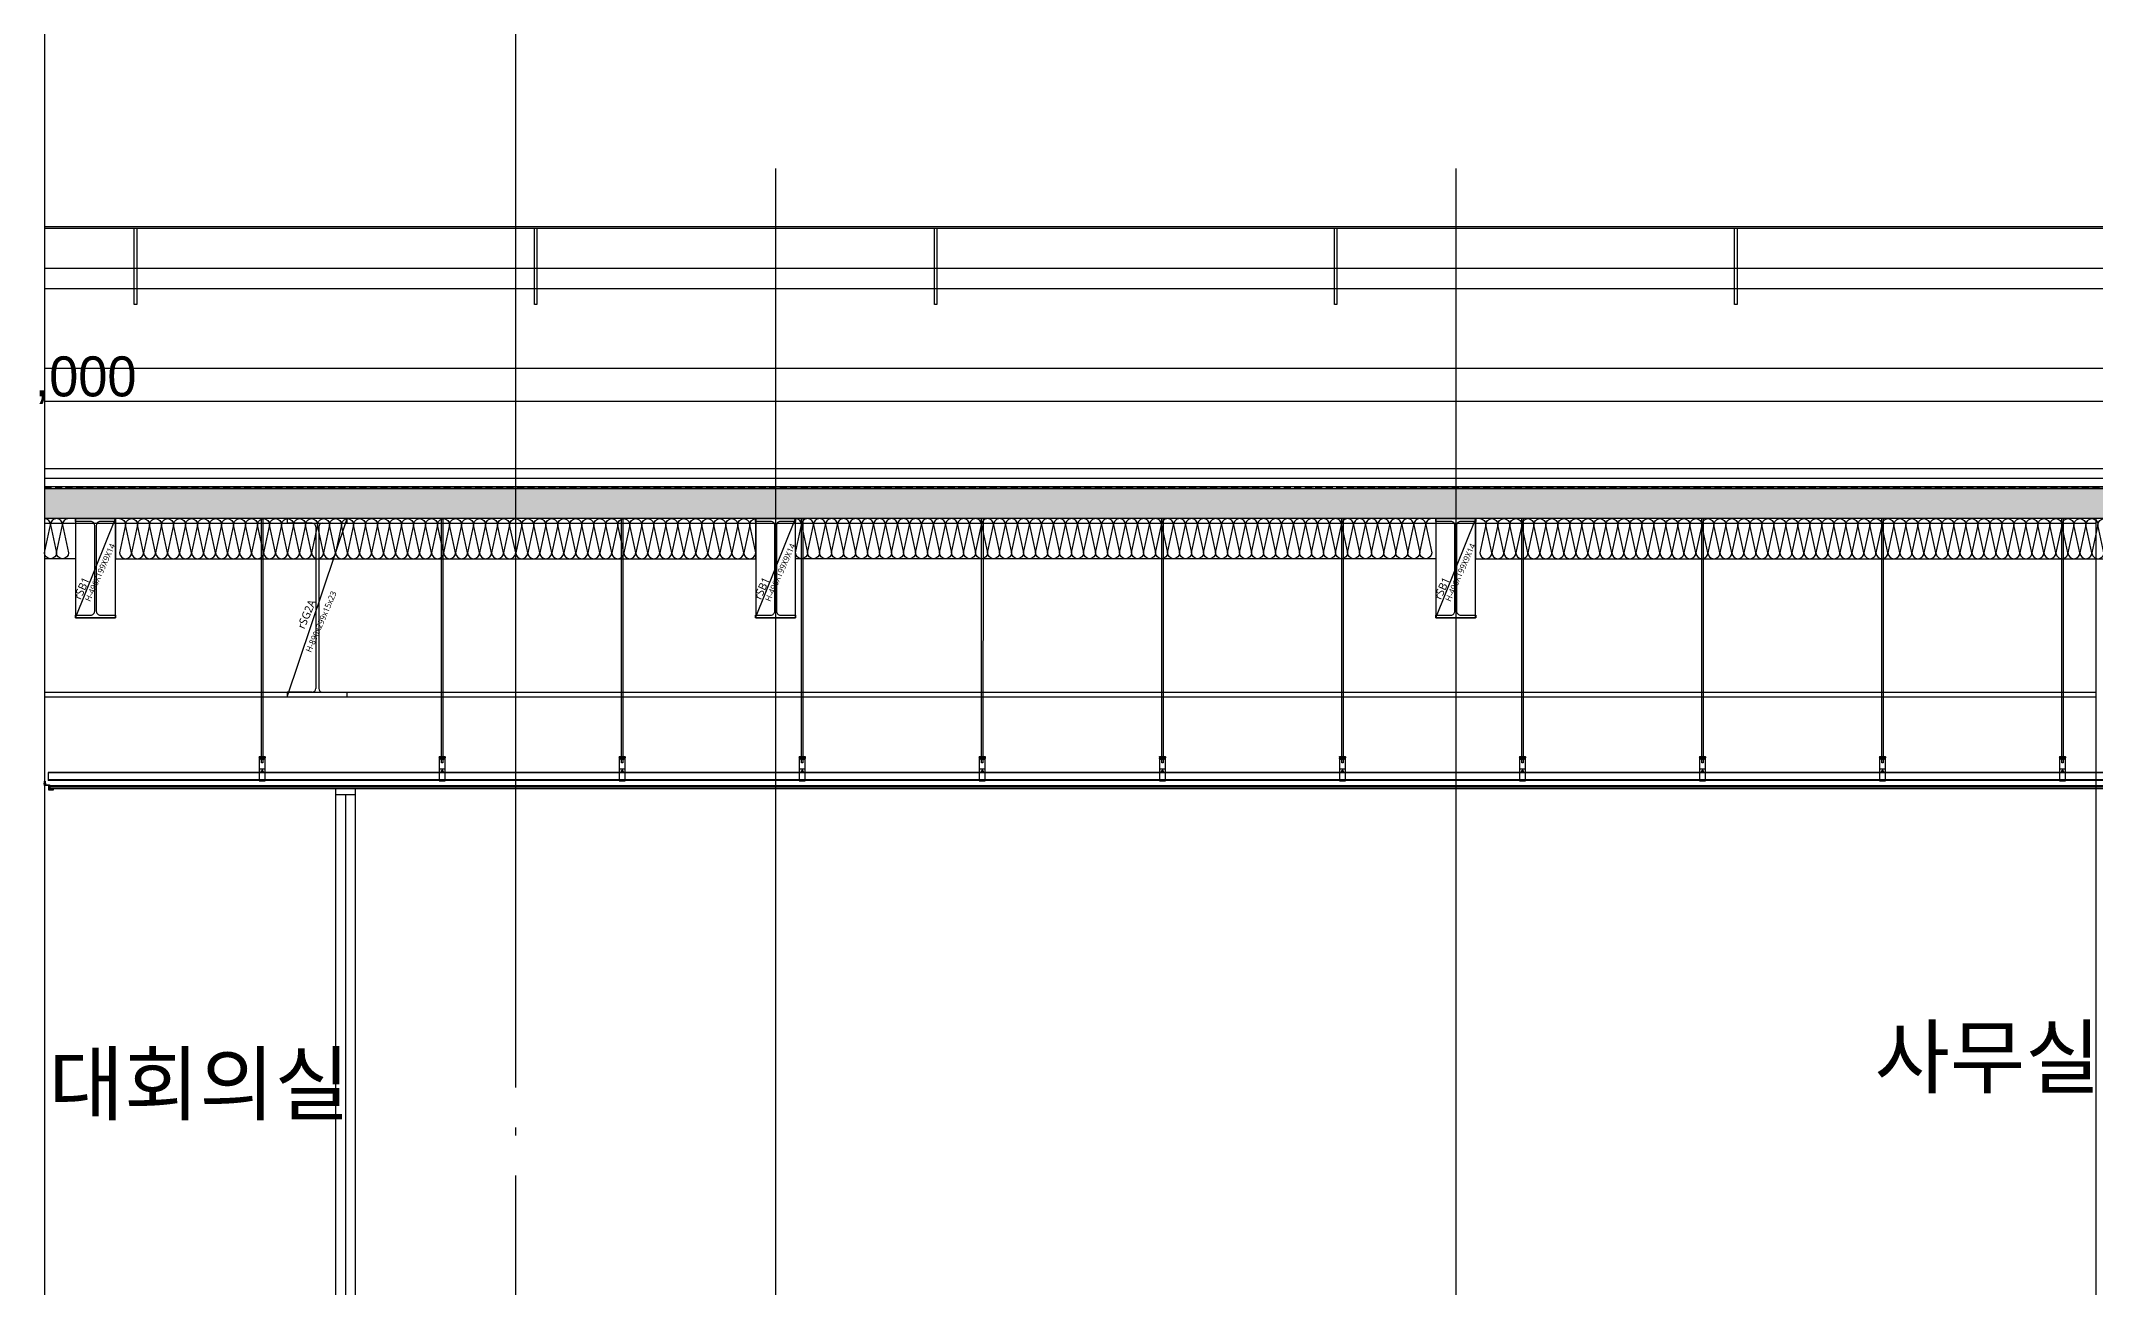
# Model space of a CAD drawing. Header units: millimetres. Extents: x 0 to 672800, y 0 to 118800.
# Drawn here: x 573920 to 584192, y 78001 to 84231 of the extents above; entities that cross this region are included whole.
import ezdxf
from ezdxf.enums import TextEntityAlignment as Align

# ---------------------------------------------------------------- set-up
doc = ezdxf.new("R2010")
doc.units = ezdxf.units.MM
doc.header["$LTSCALE"] = 200
doc.linetypes.add('CEN-GAUN', pattern=[32.2, 30, -1, 0.2, -1])
doc.linetypes.add('HIDDEN', pattern=[0.375, 0.25, -0.125])
doc.layers.get('DEFPOINTS').update_dxf_attribs({"color": 137})
for name, color, linetype in [('0-S-col', 4, 'Continuous'), ('01단열재', 252, 'Continuous'), ('09GIRDER', 2, 'Continuous'), ('3', 3, 'Continuous'), ('5핸드레일', 5, 'Continuous'), ('6ELE', 6, 'Continuous'), ('6방수', 6, 'HIDDEN'), ('8ELE', 8, 'Continuous'), ('A-CON', 2, 'Continuous'), ('A-wall-유리파티션', 5, 'Continuous'), ('CEN', 1, 'CEN-GAUN'), ('ELE-6', 6, 'Continuous'), ('ELE-STL', 252, 'Continuous'), ('HAT-254', 254, 'Continuous'), ('HAT-INS', 252, 'Continuous'), ('S-253', 252, 'Continuous'), ('WALL-GLASS', 4, 'Continuous'), ('X-ER', 15, 'ER-X')]:
    doc.layers.add(name, color=color, linetype=linetype)
doc.layers.add('TXT-1', color=137, linetype='Continuous', plot=False)
doc.styles.get("Standard").update_dxf_attribs({"font": 'arial.ttf'})
doc.styles.add('돋움', font='')
doc.styles.add('스타일1', font='malgun.ttf')
doc.styles.get('돋움').set_extended_font_data('Dotum')
doc.linetypes.add('ER-X', pattern='A,10,-0.8,["X",Standard,S=0.6,R=0,X=-0.15,Y=-0.3],-0.8', length=11.6)

# ---------------------------------------------------------------- blocks, each defined once
blk = doc.blocks.new('*U273')
at = {"layer": 'HAT-INS'}
for points in [[(667.5, 0, -0.414214), (652.5, 15), (667.5, 85, 1), (637.5, 85), (652.5, 15, -0.414214), (637.5, 0, 0.414214)], [(697.5, 0, -0.414214), (682.5, 15), (697.5, 85, 1), (667.5, 85), (682.5, 15, -0.414214), (667.5, 0, 0.414214)]]:
    blk.add_lwpolyline(points, format="xyb", dxfattribs=at)
blk = doc.blocks.new('*U267')
at = {"layer": 'HAT-INS'}
for points in [[(-855.3, 0, -0.414214), (-870.3, 15), (-855.3, 85, 1), (-885.3, 85), (-870.3, 15, -0.414214), (-885.3, 0, 0.414214)], [(-825.3, 0, -0.414214), (-840.3, 15), (-825.3, 85, 1), (-855.3, 85), (-840.3, 15, -0.414214), (-855.3, 0, 0.414214)], [(-795.3, 0, -0.414214), (-810.3, 15), (-795.3, 85, 1), (-825.3, 85), (-810.3, 15, -0.414214), (-825.3, 0, 0.414214)], [(-765.3, 0, -0.414214), (-780.3, 15), (-765.3, 85, 1), (-795.3, 85), (-780.3, 15, -0.414214), (-795.3, 0, 0.414214)], [(-735.3, 0, -0.414214), (-750.3, 15), (-735.3, 85, 1), (-765.3, 85), (-750.3, 15, -0.414214), (-765.3, 0, 0.414214)], [(-705.3, 0, -0.414214), (-720.3, 15), (-705.3, 85, 1), (-735.3, 85), (-720.3, 15, -0.414214), (-735.3, 0, 0.414214)], [(-675.3, 0, -0.414214), (-690.3, 15), (-675.3, 85, 1), (-705.3, 85), (-690.3, 15, -0.414214), (-705.3, 0, 0.414214)], [(-645.3, 0, -0.414214), (-660.3, 15), (-645.3, 85, 1), (-675.3, 85), (-660.3, 15, -0.414214), (-675.3, 0, 0.414214)], [(-615.3, 0, -0.414214), (-630.3, 15), (-615.3, 85, 1), (-645.3, 85), (-630.3, 15, -0.414214), (-645.3, 0, 0.414214)], [(-585.3, 0, -0.414214), (-600.3, 15), (-585.3, 85, 1), (-615.3, 85), (-600.3, 15, -0.414214), (-615.3, 0, 0.414214)], [(-555.3, 0, -0.414214), (-570.3, 15), (-555.3, 85, 1), (-585.3, 85), (-570.3, 15, -0.414214), (-585.3, 0, 0.414214)], [(-525.3, 0, -0.414214), (-540.3, 15), (-525.3, 85, 1), (-555.3, 85), (-540.3, 15, -0.414214), (-555.3, 0, 0.414214)], [(-495.3, 0, -0.414214), (-510.3, 15), (-495.3, 85, 1), (-525.3, 85), (-510.3, 15, -0.414214), (-525.3, 0, 0.414214)], [(-465.3, 0, -0.414214), (-480.3, 15), (-465.3, 85, 1), (-495.3, 85), (-480.3, 15, -0.414214), (-495.3, 0, 0.414214)], [(-435.3, 0, -0.414214), (-450.3, 15), (-435.3, 85, 1), (-465.3, 85), (-450.3, 15, -0.414214), (-465.3, 0, 0.414214)], [(-405.3, 0, -0.414214), (-420.3, 15), (-405.3, 85, 1), (-435.3, 85), (-420.3, 15, -0.414214), (-435.3, 0, 0.414214)], [(-375.3, 0, -0.414214), (-390.3, 15), (-375.3, 85, 1), (-405.3, 85), (-390.3, 15, -0.414214), (-405.3, 0, 0.414214)], [(-345.3, 0, -0.414214), (-360.3, 15), (-345.3, 85, 1), (-375.3, 85), (-360.3, 15, -0.414214), (-375.3, 0, 0.414214)], [(-315.3, 0, -0.414214), (-330.3, 15), (-315.3, 85, 1), (-345.3, 85), (-330.3, 15, -0.414214), (-345.3, 0, 0.414214)], [(-285.3, 0, -0.414214), (-300.3, 15), (-285.3, 85, 1), (-315.3, 85), (-300.3, 15, -0.414214), (-315.3, 0, 0.414214)], [(-255.3, 0, -0.414214), (-270.3, 15), (-255.3, 85, 1), (-285.3, 85), (-270.3, 15, -0.414214), (-285.3, 0, 0.414214)], [(-225.3, 0, -0.414214), (-240.3, 15), (-225.3, 85, 1), (-255.3, 85), (-240.3, 15, -0.414214), (-255.3, 0, 0.414214)], [(-195.3, 0, -0.414214), (-210.3, 15), (-195.3, 85, 1), (-225.3, 85), (-210.3, 15, -0.414214), (-225.3, 0, 0.414214)], [(-165.3, 0, -0.414214), (-180.3, 15), (-165.3, 85, 1), (-195.3, 85), (-180.3, 15, -0.414214), (-195.3, 0, 0.414214)], [(-135.3, 0, -0.414214), (-150.3, 15), (-135.3, 85, 1), (-165.3, 85), (-150.3, 15, -0.414214), (-165.3, 0, 0.414214)], [(-105.3, 0, -0.414214), (-120.3, 15), (-105.3, 85, 1), (-135.3, 85), (-120.3, 15, -0.414214), (-135.3, 0, 0.414214)], [(-75.3, 0, -0.414214), (-90.3, 15), (-75.3, 85, 1), (-105.3, 85), (-90.3, 15, -0.414214), (-105.3, 0, 0.414214)], [(-45.3, 0, -0.414214), (-60.3, 15), (-45.3, 85, 1), (-75.3, 85), (-60.3, 15, -0.414214), (-75.3, 0, 0.414214)], [(-15.3, 0, -0.414214), (-30.3, 15), (-15.3, 85, 1), (-45.3, 85), (-30.3, 15, -0.414214), (-45.3, 0, 0.414214)], [(14.7, 0, -0.414214), (-0.3, 15), (14.7, 85, 1), (-15.3, 85), (-0.3, 15, -0.414214), (-15.3, 0, 0.414214)], [(44.7, 0, -0.414214), (29.7, 15), (44.7, 85, 1), (14.7, 85), (29.7, 15, -0.414214), (14.7, 0, 0.414214)], [(74.7, 0, -0.414214), (59.7, 15), (74.7, 85, 1), (44.7, 85), (59.7, 15, -0.414214), (44.7, 0, 0.414214)], [(104.7, 0, -0.414214), (89.7, 15), (104.7, 85, 1), (74.7, 85), (89.7, 15, -0.414214), (74.7, 0, 0.414214)], [(134.7, 0, -0.414214), (119.7, 15), (134.7, 85, 1), (104.7, 85), (119.7, 15, -0.414214), (104.7, 0, 0.414214)], [(164.7, 0, -0.414214), (149.7, 15), (164.7, 85, 1), (134.7, 85), (149.7, 15, -0.414214), (134.7, 0, 0.414214)], [(194.7, 0, -0.414214), (179.7, 15), (194.7, 85, 1), (164.7, 85), (179.7, 15, -0.414214), (164.7, 0, 0.414214)], [(224.7, 0, -0.414214), (209.7, 15), (224.7, 85, 1), (194.7, 85), (209.7, 15, -0.414214), (194.7, 0, 0.414214)], [(254.7, 0, -0.414214), (239.7, 15), (254.7, 85, 1), (224.7, 85), (239.7, 15, -0.414214), (224.7, 0, 0.414214)], [(284.7, 0, -0.414214), (269.7, 15), (284.7, 85, 1), (254.7, 85), (269.7, 15, -0.414214), (254.7, 0, 0.414214)], [(314.7, 0, -0.414214), (299.7, 15), (314.7, 85, 1), (284.7, 85), (299.7, 15, -0.414214), (284.7, 0, 0.414214)], [(344.7, 0, -0.414214), (329.7, 15), (344.7, 85, 1), (314.7, 85), (329.7, 15, -0.414214), (314.7, 0, 0.414214)], [(374.7, 0, -0.414214), (359.7, 15), (374.7, 85, 1), (344.7, 85), (359.7, 15, -0.414214), (344.7, 0, 0.414214)], [(404.7, 0, -0.414214), (389.7, 15), (404.7, 85, 1), (374.7, 85), (389.7, 15, -0.414214), (374.7, 0, 0.414214)], [(434.7, 0, -0.414214), (419.7, 15), (434.7, 85, 1), (404.7, 85), (419.7, 15, -0.414214), (404.7, 0, 0.414214)], [(464.7, 0, -0.414214), (449.7, 15), (464.7, 85, 1), (434.7, 85), (449.7, 15, -0.414214), (434.7, 0, 0.414214)], [(494.7, 0, -0.414214), (479.7, 15), (494.7, 85, 1), (464.7, 85), (479.7, 15, -0.414214), (464.7, 0, 0.414214)], [(524.7, 0, -0.414214), (509.7, 15), (524.7, 85, 1), (494.7, 85), (509.7, 15, -0.414214), (494.7, 0, 0.414214)], [(554.7, 0, -0.414214), (539.7, 15), (554.7, 85, 1), (524.7, 85), (539.7, 15, -0.414214), (524.7, 0, 0.414214)], [(584.7, 0, -0.414214), (569.7, 15), (584.7, 85, 1), (554.7, 85), (569.7, 15, -0.414214), (554.7, 0, 0.414214)], [(614.7, 0, -0.414214), (599.7, 15), (614.7, 85, 1), (584.7, 85), (599.7, 15, -0.414214), (584.7, 0, 0.414214)], [(644.7, 0, -0.414214), (629.7, 15), (644.7, 85, 1), (614.7, 85), (629.7, 15, -0.414214), (614.7, 0, 0.414214)], [(674.7, 0, -0.414214), (659.7, 15), (674.7, 85, 1), (644.7, 85), (659.7, 15, -0.414214), (644.7, 0, 0.414214)], [(704.7, 0, -0.414214), (689.7, 15), (704.7, 85, 1), (674.7, 85), (689.7, 15, -0.414214), (674.7, 0, 0.414214)]]:
    blk.add_lwpolyline(points, format="xyb", dxfattribs=at)
blk = doc.blocks.new('*U330')
at = {"layer": 'A-wall-유리파티션'}
for p, q in [((107600, 48803), (107500, 48803)), ((107500, 45863), (107600, 45863))]:
    blk.add_line(p, q, dxfattribs=at)
blk.add_lwpolyline([(107600, 48833), (107500, 48833), (107500, 45833), (107600, 45833), (107600, 48833)], dxfattribs=at)
at = {"layer": 'WALL-GLASS'}
blk.add_line((107550, 45863), (107550, 48803), dxfattribs=at)
blk = doc.blocks.new('SG-rSB1')
at = {"layer": '09GIRDER', "flags": 128}
blk.add_lwpolyline([(-100, -496), (-100, -482), (-24, -482, 0.414214), (-4, -462), (-4, -34, 0.414214), (-24, -14), (-100, -14), (-100, 0), (100, 0), (100, -14), (24, -14, 0.414214), (4, -34), (4, -462, 0.414214), (24, -482), (100, -482), (100, -496)], format="xyb", close=True, dxfattribs=at)
at = {"layer": 'DEFPOINTS'}
blk.add_line((-100, -496), (100, 0), dxfattribs=at)
at = {"layer": 'DEFPOINTS', "style": '스타일1'}
for s, height, p in [('H-496X199X9X14', 30, (23, -269)), ('rSB1', 40, (-69, -348, 0))]:
    blk.add_text(s, height=height, rotation=65.9541, dxfattribs=at).set_placement(p, align=Align.MIDDLE_CENTER)
blk = doc.blocks.new('단면레벨-1')
at = {"layer": 'DEFPOINTS'}
blk.add_hatch(color=256, dxfattribs=at).paths.add_polyline_path([(2176.32, 144.32), (2178.59, 148.25), (2174.05, 148.25)])
for p, q in [((2174.05, 148.25), (2176.32, 144.32)), ((2178.59, 148.25), (2174.05, 148.25)), ((2176.32, 144.32), (2178.59, 148.25)), ((2178.59, 144.32), (2174.05, 144.32))]:
    blk.add_line(p, q, dxfattribs=at)
at = {"layer": 'DEFPOINTS', "style": '돋움'}
blk.add_attdef('GL.+1500', text='', height=2.81, dxfattribs=at).set_placement((2176.69, 150.85), align=Align.MIDDLE)
blk = doc.blocks.new('*U462')
for p, q in [((124, 867), (0, 867)), ((142, 849), (142, 41)), ((157, 849), (157, 41)), ((175, 867), (299, 867)), ((124, 23), (0, 23)), ((175, 23), (299, 23))]:
    blk.add_line(p, q)
for points in [[(299, 867), (299, 890), (0, 890), (0, 867)], [(0, 23), (0, 0), (299, 0), (299, 23)]]:
    blk.add_lwpolyline(points)
for centre, start, end in [((124, 849), 0, 90), ((175, 849), 90, 180), ((124, 41), 270, 0), ((175, 41), 180, 270)]:
    blk.add_arc(centre, 18, start, end)
blk = doc.blocks.new('R-HAND2')
at = {"layer": '5핸드레일'}
blk.add_lwpolyline([(-6, 451), (6, 451), (6, 70), (-6, 70)], close=True, dxfattribs=at)

msp = doc.modelspace()

# ---------------------------------------------------------------- hatches: boundary and pattern name
at = {"layer": 'HAT-254'}
h = msp.add_hatch(color=256, dxfattribs=at)
h.dxf.hatch_style = 1
h.paths.add_polyline_path([(597492.3, 81844.9), (597492.3, 82594.9), (597342.3, 82594.9), (597342.3, 82444.9), (597192.3, 82414.9), (597192.3, 82294.9), (597372.3, 82294.9), (597342.3, 82254.9), (597342.3, 81994.9), (573937.6, 81994.9), (573937.6, 81844.9)])

# ---------------------------------------------------------------- linework, layer by layer
at = {"color": 8}
for p, q in [((597328.9, 80576.9), (573955.6, 80576.9)), ((573955.6, 80576.9), (573955.6, 80536.9)), ((597328.9, 80573.9), (573955.6, 80573.9)), ((597328.9, 80539.9), (573955.6, 80539.9)), ((597328.9, 80536.9), (573955.6, 80536.9)), ((575010.6, 80594.9), (575040.6, 80594.9)), ((575018.7, 80582.9), (575032.4, 80582.9)), ((575025.6, 80589.1), (575025.6, 80576.7)), ((575910.6, 80594.9), (575940.6, 80594.9)), ((575918.7, 80582.9), (575932.4, 80582.9)), ((575925.6, 80589.1), (575925.6, 80576.7)), ((576810.6, 80594.9), (576840.6, 80594.9)), ((576818.7, 80582.9), (576832.4, 80582.9)), ((576825.6, 80589.1), (576825.6, 80576.7)), ((577710.6, 80594.9), (577740.6, 80594.9)), ((577718.7, 80582.9), (577732.4, 80582.9)), ((577725.6, 80589.1), (577725.6, 80576.7)), ((578610.6, 80594.9), (578640.6, 80594.9)), ((578618.7, 80582.9), (578632.4, 80582.9)), ((578625.6, 80589.1), (578625.6, 80576.7)), ((579510.6, 80594.9), (579540.6, 80594.9)), ((579518.7, 80582.9), (579532.4, 80582.9)), ((579525.6, 80589.1), (579525.6, 80576.7)), ((580410.6, 80594.9), (580440.6, 80594.9)), ((580418.7, 80582.9), (580432.4, 80582.9)), ((580425.6, 80589.1), (580425.6, 80576.7)), ((581310.6, 80594.9), (581340.6, 80594.9)), ((581318.7, 80582.9), (581332.4, 80582.9)), ((581325.6, 80589.1), (581325.6, 80576.7)), ((582210.6, 80594.9), (582240.6, 80594.9)), ((582218.7, 80582.9), (582232.4, 80582.9)), ((582225.6, 80589.1), (582225.6, 80576.7)), ((583110.6, 80594.9), (583140.6, 80594.9)), ((583118.7, 80582.9), (583132.4, 80582.9)), ((583125.6, 80589.1), (583125.6, 80576.7)), ((584010.6, 80594.9), (584040.6, 80594.9)), ((584018.7, 80582.9), (584032.4, 80582.9)), ((584025.6, 80589.1), (584025.6, 80576.7))]:
    msp.add_line(p, q, dxfattribs=at)
at = {"color": 1}
for p, q in [((573933.2, 80521.9), (573945, 80521.9)), ((597342.3, 80509.9), (573965.6, 80509.9)), ((573965.6, 80494.9), (573965.6, 80509.9)), ((597342.3, 80502.9), (573965.6, 80502.9)), ((597342.3, 80494.9), (573965.6, 80494.9))]:
    msp.add_line(p, q, dxfattribs=at)
at = {"color": 8}
for points in [[(575029, 81844.9), (575028.9, 80624.8), (575022.3, 80624.8), (575022.3, 81844.9)], [(575929, 81844.9), (575928.9, 80624.8), (575922.3, 80624.8), (575922.3, 81844.9)], [(576829, 81844.9), (576828.9, 80624.8), (576822.3, 80624.8), (576822.3, 81844.9)], [(577729, 81844.9), (577728.9, 80624.8), (577722.3, 80624.8), (577722.3, 81844.9)], [(578629, 81844.9), (578628.9, 80624.8), (578622.3, 80624.8), (578622.3, 81844.9)], [(579529, 81844.9), (579528.9, 80624.8), (579522.3, 80624.8), (579522.3, 81844.9)], [(580429, 81844.9), (580428.9, 80624.8), (580422.3, 80624.8), (580422.3, 81844.9)], [(581329, 81844.9), (581328.9, 80624.8), (581322.3, 80624.8), (581322.3, 81844.9)], [(582229, 81844.9), (582228.9, 80624.8), (582222.3, 80624.8), (582222.3, 81844.9)], [(583129, 81844.9), (583128.9, 80624.8), (583122.3, 80624.8), (583122.3, 81844.9)], [(584029, 81844.9), (584028.9, 80624.8), (584022.3, 80624.8), (584022.3, 81844.9)], [(575010.6, 80654), (575011.9, 80656), (575039.3, 80656), (575040.6, 80654), (575040.6, 80649), (575039.3, 80647), (575011.9, 80647), (575010.6, 80649), (575040.6, 80649)], [(575034.3, 80647), (575034.3, 80641.9), (575016.7, 80641.9), (575016.7, 80647)], [(575910.6, 80654), (575911.9, 80656), (575939.3, 80656), (575940.6, 80654), (575940.6, 80649), (575939.3, 80647), (575911.9, 80647), (575910.6, 80649), (575940.6, 80649)], [(575934.3, 80647), (575934.3, 80641.9), (575916.7, 80641.9), (575916.7, 80647)], [(576810.6, 80654), (576811.9, 80656), (576839.3, 80656), (576840.6, 80654), (576840.6, 80649), (576839.3, 80647), (576811.9, 80647), (576810.6, 80649), (576840.6, 80649)], [(576834.3, 80647), (576834.3, 80641.9), (576816.7, 80641.9), (576816.7, 80647)], [(577710.6, 80654), (577711.9, 80656), (577739.3, 80656), (577740.6, 80654), (577740.6, 80649), (577739.3, 80647), (577711.9, 80647), (577710.6, 80649), (577740.6, 80649)], [(577734.3, 80647), (577734.3, 80641.9), (577716.7, 80641.9), (577716.7, 80647)], [(578610.6, 80654), (578611.9, 80656), (578639.3, 80656), (578640.6, 80654), (578640.6, 80649), (578639.3, 80647), (578611.9, 80647), (578610.6, 80649), (578640.6, 80649)], [(578634.3, 80647), (578634.3, 80641.9), (578616.7, 80641.9), (578616.7, 80647)], [(579510.6, 80654), (579511.9, 80656), (579539.3, 80656), (579540.6, 80654), (579540.6, 80649), (579539.3, 80647), (579511.9, 80647), (579510.6, 80649), (579540.6, 80649)], [(579534.3, 80647), (579534.3, 80641.9), (579516.7, 80641.9), (579516.7, 80647)], [(580410.6, 80654), (580411.9, 80656), (580439.3, 80656), (580440.6, 80654), (580440.6, 80649), (580439.3, 80647), (580411.9, 80647), (580410.6, 80649), (580440.6, 80649)], [(580434.3, 80647), (580434.3, 80641.9), (580416.7, 80641.9), (580416.7, 80647)], [(581310.6, 80654), (581311.9, 80656), (581339.3, 80656), (581340.6, 80654), (581340.6, 80649), (581339.3, 80647), (581311.9, 80647), (581310.6, 80649), (581340.6, 80649)], [(581334.3, 80647), (581334.3, 80641.9), (581316.7, 80641.9), (581316.7, 80647)], [(582210.6, 80654), (582211.9, 80656), (582239.3, 80656), (582240.6, 80654), (582240.6, 80649), (582239.3, 80647), (582211.9, 80647), (582210.6, 80649), (582240.6, 80649)], [(582234.3, 80647), (582234.3, 80641.9), (582216.7, 80641.9), (582216.7, 80647)], [(583110.6, 80654), (583111.9, 80656), (583139.3, 80656), (583140.6, 80654), (583140.6, 80649), (583139.3, 80647), (583111.9, 80647), (583110.6, 80649), (583140.6, 80649)], [(583134.3, 80647), (583134.3, 80641.9), (583116.7, 80641.9), (583116.7, 80647)], [(584010.6, 80654), (584011.9, 80656), (584039.3, 80656), (584040.6, 80654), (584040.6, 80649), (584039.3, 80647), (584011.9, 80647), (584010.6, 80649), (584040.6, 80649)], [(584034.3, 80647), (584034.3, 80641.9), (584016.7, 80641.9), (584016.7, 80647)]]:
    msp.add_lwpolyline(points, dxfattribs=at)
for points in [[(575040.6, 80654), (575010.6, 80654), (575010.6, 80534.9), (575040.6, 80534.9)], [(575940.6, 80654), (575910.6, 80654), (575910.6, 80534.9), (575940.6, 80534.9)], [(576840.6, 80654), (576810.6, 80654), (576810.6, 80534.9), (576840.6, 80534.9)], [(577740.6, 80654), (577710.6, 80654), (577710.6, 80534.9), (577740.6, 80534.9)], [(578640.6, 80654), (578610.6, 80654), (578610.6, 80534.9), (578640.6, 80534.9)], [(579540.6, 80654), (579510.6, 80654), (579510.6, 80534.9), (579540.6, 80534.9)], [(580440.6, 80654), (580410.6, 80654), (580410.6, 80534.9), (580440.6, 80534.9)], [(581340.6, 80654), (581310.6, 80654), (581310.6, 80534.9), (581340.6, 80534.9)], [(582240.6, 80654), (582210.6, 80654), (582210.6, 80534.9), (582240.6, 80534.9)], [(583140.6, 80654), (583110.6, 80654), (583110.6, 80534.9), (583140.6, 80534.9)], [(584040.6, 80654), (584010.6, 80654), (584010.6, 80534.9), (584040.6, 80534.9)]]:
    msp.add_lwpolyline(points, close=True, dxfattribs=at)
at = {"color": 6}
msp.add_lwpolyline([(573962.6, 80491.9), (573981.6, 80491.9), (573981.6, 80488.9), (573959.6, 80488.9), (573959.6, 80510.9), (573937.6, 80510.9), (573937.6, 80532.9), (573940.6, 80532.9), (573940.6, 80513.9), (573962.6, 80513.9)], close=True, dxfattribs=at)
at = {"color": 8}
for centre, radius in [((575025.6, 80582.9), 4.25), ((575025.6, 80582.9), 3.25), ((575925.6, 80582.9), 4.25), ((575925.6, 80582.9), 3.25), ((576825.6, 80582.9), 4.25), ((576825.6, 80582.9), 3.25), ((577725.6, 80582.9), 4.25), ((577725.6, 80582.9), 3.25), ((578625.6, 80582.9), 4.25), ((578625.6, 80582.9), 3.25), ((579525.6, 80582.9), 4.25), ((579525.6, 80582.9), 3.25), ((580425.6, 80582.9), 4.25), ((580425.6, 80582.9), 3.25), ((581325.6, 80582.9), 4.25), ((581325.6, 80582.9), 3.25), ((582225.6, 80582.9), 4.25), ((582225.6, 80582.9), 3.25), ((583125.6, 80582.9), 4.25), ((583125.6, 80582.9), 3.25), ((584025.6, 80582.9), 4.25), ((584025.6, 80582.9), 3.25)]:
    msp.add_circle(centre, radius, dxfattribs=at)
at = {"layer": '0-S-col', "color": 8}
msp.add_lwpolyline([(584592.3, 77494.9), (584592.3, 81844.9), (584192.3, 81844.9), (584192.3, 77494.9)], dxfattribs=at)
at = {"layer": '01단열재'}
for points in [[(574092.8, 81844.9), (574092.8, 81644.9), (573937.6, 81644.9)], [(574291.8, 81844.9), (574291.8, 81644.9), (577492.8, 81644.9), (577492.8, 81844.9)], [(580892.8, 81844.9), (580892.8, 81644.9), (577691.8, 81644.9), (577691.8, 81844.9)], [(581091.8, 81844.9), (581091.8, 81644.9), (584292.8, 81644.9), (584292.8, 81844.9)]]:
    msp.add_lwpolyline(points, dxfattribs=at)
at = {"layer": '3'}
msp.add_line((573937.6, 82094.9), (597282.3, 82094.9), dxfattribs=at)
at = {"layer": '5핸드레일'}
for p, q in [((573937.6, 83304.9), (597156.3, 83304.9)), ((573937.6, 83295.9), (597156.3, 83295.9))]:
    msp.add_line(p, q, dxfattribs=at)
at = {"layer": '6ELE'}
msp.add_lwpolyline([(597857.3, 83094.9), (573937.6, 83094.9)], dxfattribs=at)
at = {"layer": '6방수', "ltscale": 0.7}
msp.add_lwpolyline([(573937.6, 81999.9), (597327.3, 81999.9), (597337.3, 82009.9), (597337.3, 82256.6), (597366.1, 82294.9)], dxfattribs=at)
at = {"layer": '8ELE'}
for p, q in [((597292.3, 82594.9), (573937.6, 82594.9)), ((597172.3, 82431.1), (573937.6, 82431.1))]:
    msp.add_line(p, q, dxfattribs=at)
for points in [[(573937.6, 82994.9), (597247.3, 82994.9)], [(573937.6, 82004.9), (597322.3, 82004.9), (597332.3, 82014.9), (597332.3, 82258.3), (597359.8, 82294.9)]]:
    msp.add_lwpolyline(points, dxfattribs=at)
at = {"layer": 'A-CON'}
msp.add_lwpolyline([(573937.6, 81994.9), (597342.3, 81994.9), (597342.3, 82254.9), (597372.3, 82294.9), (597192.3, 82294.9), (597192.3, 82414.9), (597342.3, 82444.9), (597342.3, 82594.9), (597492.3, 82594.9), (597492.3, 81844.9), (573937.6, 81844.9)], dxfattribs=at)
at = {"layer": 'CEN'}
for p, q in [((576292.3, 91441.6), (576292.3, 65441.6)), ((605801.1, 81994.9), (570337.6, 81994.9))]:
    msp.add_line(p, q, dxfattribs=at)
at = {"layer": 'DEFPOINTS'}
for p, q in [((577592.3, 83594.9), (577592.3, 74040.4)), ((580992.3, 83594.9), (580992.3, 73460.4)), ((575151.3, 80954.9), (575450.8, 81844.9))]:
    msp.add_line(p, q, dxfattribs=at)
msp.add_lwpolyline([(602201.1, 65441.6), (602201.1, 88994.9), (573937.6, 88994.9), (573937.6, 65441.6)], close=True, dxfattribs=at)
at = {"layer": 'ELE-STL'}
for p, q in [((573937.6, 81821.9), (584192.3, 81821.9)), ((573937.6, 80977.9), (584192.3, 80977.9)), ((573937.6, 80954.9), (584192.3, 80954.9))]:
    msp.add_line(p, q, dxfattribs=at)
for points in [[(574092.8, 81348.9), (574291.8, 81348.9), (574291.8, 81844.9), (574092.8, 81844.9)], [(577492.8, 81348.9), (577691.8, 81348.9), (577691.8, 81844.9), (577492.8, 81844.9)], [(580892.8, 81348.9), (581091.8, 81348.9), (581091.8, 81844.9), (580892.8, 81844.9)]]:
    msp.add_lwpolyline(points, close=True, dxfattribs=at)
at = {"layer": 'X-ER', "color": 15, "ltscale": 0.2}
msp.add_lwpolyline([(597282.3, 82044.9), (573937.6, 82044.9)], dxfattribs=at)

# ---------------------------------------------------------------- block references
at = {"layer": '5핸드레일'}
for p in [(574392.3, 82844.9), (576392.3, 82844.9), (578392.3, 82844.9), (580392.3, 82844.9), (582392.3, 82844.9)]:
    msp.add_blockref('R-HAND2', p, dxfattribs=at)
at = {"layer": 'DEFPOINTS'}
ref = msp.add_blockref('단면레벨-1', (391258.2, 69968.2), dxfattribs=dict(at, xscale=83.33333333333333, yscale=83.33333333333333, zscale=83.33333333333333))
ref.add_attrib('GL.+1500', 'T.O.ROOF-SLAB 1FL+10,000', dxfattribs={"height": 200, "style": '돋움'}).set_placement((572648.9, 82538.7), align=Align.MIDDLE)
msp.add_blockref('*U462', (575151.3, 80954.9), dxfattribs=at)
at = {"layer": 'ELE-6', "rotation": 179.9999932588756}
msp.add_blockref('*U330', (682992.3, 126327.7), dxfattribs=at)
at = {"layer": 'HAT-INS', "yscale": 2, "zscale": 2}
for name, p, xscale, rotation in [('*U273', (572662.5, 81844.9), -2, 180), ('*U267', (575722.2, 81844.9), 2, 180), ('*U267', (579462.5, 81844.9), -2, 180), ('*U267', (582522.2, 81844.9), 2, 179.9999999998803)]:
    msp.add_blockref(name, p, dxfattribs=dict(at, xscale=xscale, rotation=rotation))
at = {"layer": 'S-253'}
for p in [(574192.3, 81844.9), (577592.3, 81844.9), (580992.3, 81844.9)]:
    msp.add_blockref('SG-rSB1', p, dxfattribs=at)

# ---------------------------------------------------------------- texts
at = {"layer": 'DEFPOINTS', "style": '스타일1'}
msp.add_text('H-890x299x15x23', height=30, rotation=66.80141, dxfattribs=at).set_placement((575269.8, 81173.9, 0))
msp.add_text('rSG2A', height=40, rotation=66.80141, dxfattribs=at).set_placement((575247.5, 81367.7), align=Align.MIDDLE_CENTER)
at = {"layer": 'TXT-1', "style": '스타일1'}
for s, p in [('사무실', (583650.9, 79154.6)), ('대회의실', (574711.3, 79020.8))]:
    msp.add_text(s, height=300, dxfattribs=at).set_placement(p, align=Align.MIDDLE_CENTER)

doc.saveas('drawing.dxf')
